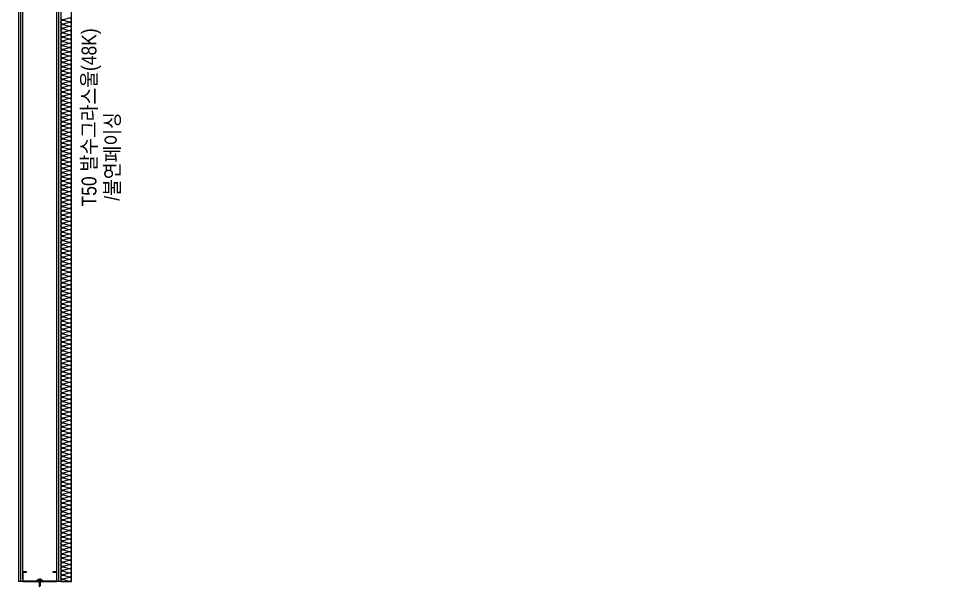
# Model space of a CAD drawing. Header units: millimetres. Extents: x 19868 to 801382, y -4805 to 85279.
# Drawn here: x 331723 to 336110, y 75279 to 77936 of the extents above; entities that cross this region are included whole.
import ezdxf
from ezdxf.enums import TextEntityAlignment as Align

# ---------------------------------------------------------------- set-up
doc = ezdxf.new("R2010")
doc.units = ezdxf.units.MM
doc.header["$LTSCALE"] = 250
for name, color, linetype in [('8입면선', 8, 'Continuous'), ('A-WALL-D', 7, 'Continuous'), ('GAGAM-DT', 7, 'Continuous'), ('ISL', 251, 'Continuous'), ('입면', 7, 'Continuous')]:
    doc.layers.add(name, color=color, linetype=linetype)
doc.layers.add('CK', color=221, linetype='Continuous', plot=False)
doc.layers.add('NOPLOT-단열', color=225, linetype='Continuous', plot=False)
doc.styles.add('Gdim', font='')
doc.styles.get('Gdim').set_extended_font_data('Dotum')

# ---------------------------------------------------------------- blocks, each defined once
blk = doc.blocks.new('*U123')
at = {"layer": '8입면선', "color": 8}
for p, q in [((3316397.6, 472011.4), (3316397.6, 477051.4)), ((3316577.6, 472011.4), (3316577.6, 477051.4))]:
    blk.add_line(p, q, dxfattribs=at)
at = {"layer": 'A-WALL-D'}
for p, q in [((3316387.6, 477051.4), (3316387.6, 472011.4)), ((3316407.6, 477051.4), (3316387.6, 477051.4)), ((3316407.6, 472021.4), (3316407.6, 477051.4)), ((3316567.6, 472021.4), (3316567.6, 477051.4)), ((3316587.6, 477051.4), (3316567.6, 477051.4)), ((3316587.6, 477051.4), (3316587.6, 472011.4)), ((3316407.6, 472011.4), (3316387.6, 472011.4)), ((3316587.6, 472011.4), (3316567.6, 472011.4))]:
    blk.add_line(p, q, dxfattribs=at)
at = {"layer": 'CK', "linetype": 'Continuous'}
blk.add_line((3316472.9, 472011.4), (3316502.3, 472011.4), dxfattribs=at)
at = {"layer": 'GAGAM-DT', "color": 8}
for p, q in [((3316485.3, 477045.6), (3316485.3, 477077)), ((3316490.3, 477071.5), (3316485.3, 477077)), ((3316490.3, 477045.6), (3316490.3, 477071.5)), ((3316492.7, 477045.6), (3316482.8, 477045.6)), ((3316482.8, 477045.6), (3316482.8, 477042.1)), ((3316491.2, 477040.6), (3316484.3, 477040.6)), ((3316485.3, 477045.6), (3316485.3, 477040.6)), ((3316490.3, 477045.6), (3316490.3, 477040.6)), ((3316492.7, 477045.6), (3316492.7, 477042.1)), ((3316482.8, 472017.2), (3316482.8, 472020.7)), ((3316492.7, 472017.2), (3316482.8, 472017.2)), ((3316491.2, 472022.2), (3316484.3, 472022.2)), ((3316485.3, 472017.2), (3316485.3, 472022.2)), ((3316485.3, 472017.2), (3316485.3, 471985.8)), ((3316490.3, 472017.2), (3316490.3, 472022.2)), ((3316490.3, 472017.2), (3316490.3, 471991.3)), ((3316492.7, 472017.2), (3316492.7, 472020.7)), ((3316490.3, 471991.3), (3316485.3, 471985.8))]:
    blk.add_line(p, q, dxfattribs=at)
for centre, start, end in [((3316484.3, 477042.1), 180, 270), ((3316491.2, 477042.1), 270, 0), ((3316484.3, 472020.7), 90, 180), ((3316491.2, 472020.7), 0, 90)]:
    blk.add_arc(centre, 1.51, start, end, dxfattribs=at)
at = {"layer": '입면', "color": 6}
for p, q in [((3316407.6, 477006.4), (3316407.6, 477051.4)), ((3316407.6, 477051.4), (3316472.9, 477051.4)), ((3316472.4, 477050.2), (3316408.8, 477050.2)), ((3316408.8, 477050.2), (3316408.8, 477007.6)), ((3316477.4, 477044.4), (3316472.4, 477050.2)), ((3316472.9, 477051.4), (3316477.9, 477045.6)), ((3316497.8, 477044.4), (3316477.4, 477044.4)), ((3316477.9, 477045.6), (3316497.3, 477045.6)), ((3316497.3, 477045.6), (3316502.3, 477051.4)), ((3316502.8, 477050.2), (3316497.8, 477044.4)), ((3316502.3, 477051.4), (3316567.6, 477051.4)), ((3316566.4, 477050.2), (3316502.8, 477050.2)), ((3316566.4, 477007.6), (3316566.4, 477050.2)), ((3316567.6, 477051.4), (3316567.6, 477006.4)), ((3316425.4, 477006.4), (3316407.6, 477006.4)), ((3316408.8, 477007.6), (3316425.4, 477007.6)), ((3316425.4, 477007.6), (3316425.4, 477006.4)), ((3316549.8, 477006.4), (3316549.8, 477007.6)), ((3316549.8, 477007.6), (3316566.4, 477007.6)), ((3316567.6, 477006.4), (3316549.8, 477006.4)), ((3316425.4, 472056.4), (3316407.6, 472056.4)), ((3316407.6, 472056.4), (3316407.6, 472011.4)), ((3316408.8, 472012.6), (3316408.8, 472055.2)), ((3316408.8, 472055.2), (3316425.4, 472055.2)), ((3316425.4, 472055.2), (3316425.4, 472056.4)), ((3316477.4, 472018.5), (3316472.4, 472012.6)), ((3316472.9, 472011.4), (3316477.9, 472017.3)), ((3316497.8, 472018.5), (3316477.4, 472018.5)), ((3316477.9, 472017.3), (3316497.3, 472017.3)), ((3316497.3, 472017.3), (3316502.3, 472011.4)), ((3316502.8, 472012.6), (3316497.8, 472018.5)), ((3316567.6, 472056.4), (3316549.8, 472056.4)), ((3316549.8, 472056.4), (3316549.8, 472055.2)), ((3316549.8, 472055.2), (3316566.4, 472055.2)), ((3316566.4, 472055.2), (3316566.4, 472012.6)), ((3316567.6, 472011.4), (3316567.6, 472056.4)), ((3316407.6, 472011.4), (3316472.9, 472011.4)), ((3316472.4, 472012.6), (3316408.8, 472012.6)), ((3316502.3, 472011.4), (3316567.6, 472011.4)), ((3316566.4, 472012.6), (3316502.8, 472012.6))]:
    blk.add_line(p, q, dxfattribs=at)

msp = doc.modelspace()

# ---------------------------------------------------------------- linework, layer by layer
at = {"layer": 'ISL', "elevation": 0}
msp.add_lwpolyline([(331923.2, 75278.9), (331973.2, 75278.9), (331973.2, 80268.9), (332378.2, 80268.9), (332378.2, 79518.9), (333398.2, 79518.9), (333398.2, 80268.9), (343128.2, 80268.9), (343128.2, 79518.9), (343638.2, 79518.9), (343638.2, 75278.9), (343688.2, 75278.9)], dxfattribs=at)
msp.add_lwpolyline([(331923.2, 75278.9, -0.509267), (331935.3, 75287.8), (331961.1, 75280.1, 1.372593), (331961.1, 75297.8), (331935.3, 75290.1, -0.509267), (331923.2, 75298.9, -0.509267), (331935.3, 75307.8), (331961.1, 75300.1, 1.372593), (331961.1, 75317.8), (331935.3, 75310.1, -0.509267), (331923.2, 75318.9, -0.509267), (331935.3, 75327.8), (331961.1, 75320.1, 1.372593), (331961.1, 75337.8), (331935.3, 75330.1, -0.509267), (331923.2, 75338.9, -0.509267), (331935.3, 75347.8), (331961.1, 75340.1, 1.372593), (331961.1, 75357.8), (331935.3, 75350.1, -0.509267), (331923.2, 75358.9, -0.509267), (331935.3, 75367.8), (331961.1, 75360.1, 1.372593), (331961.1, 75377.8), (331935.3, 75370.1, -0.509267), (331923.2, 75378.9, -0.509267), (331935.3, 75387.8), (331961.1, 75380.1, 1.372593), (331961.1, 75397.8), (331935.3, 75390.1, -0.509267), (331923.2, 75398.9, -0.509267), (331935.3, 75407.8), (331961.1, 75400.1, 1.372593), (331961.1, 75417.8), (331935.3, 75410.1, -0.509267), (331923.2, 75418.9, -0.509267), (331935.3, 75427.8), (331961.1, 75420.1, 1.372593), (331961.1, 75437.8), (331935.3, 75430.1, -0.509267), (331923.2, 75438.9, -0.509267), (331935.3, 75447.8), (331961.1, 75440.1, 1.372593), (331961.1, 75457.8), (331935.3, 75450.1, -0.509267), (331923.2, 75458.9, -0.509267), (331935.3, 75467.8), (331961.1, 75460.1, 1.372593), (331961.1, 75477.8), (331935.3, 75470.1, -0.509267), (331923.2, 75478.9, -0.509267), (331935.3, 75487.8), (331961.1, 75480.1, 1.372593), (331961.1, 75497.8), (331935.3, 75490.1, -0.509267), (331923.2, 75498.9, -0.509267), (331935.3, 75507.8), (331961.1, 75500.1, 1.372593), (331961.1, 75517.8), (331935.3, 75510.1, -0.509267), (331923.2, 75518.9, -0.509267), (331935.3, 75527.8), (331961.1, 75520.1, 1.372593), (331961.1, 75537.8), (331935.3, 75530.1, -0.509267), (331923.2, 75538.9, -0.509267), (331935.3, 75547.8), (331961.1, 75540.1, 1.372593), (331961.1, 75557.8), (331935.3, 75550.1, -0.509267), (331923.2, 75558.9, -0.509267), (331935.3, 75567.8), (331961.1, 75560.1, 1.372593), (331961.1, 75577.8), (331935.3, 75570.1, -0.509267), (331923.2, 75578.9, -0.509267), (331935.3, 75587.8), (331961.1, 75580.1, 1.372593), (331961.1, 75597.8), (331935.3, 75590.1, -0.509267), (331923.2, 75598.9, -0.509267), (331935.3, 75607.8), (331961.1, 75600.1, 1.372593), (331961.1, 75617.8), (331935.3, 75610.1, -0.509267), (331923.2, 75618.9, -0.509267), (331935.3, 75627.8), (331961.1, 75620.1, 1.372593), (331961.1, 75637.8), (331935.3, 75630.1, -0.509267), (331923.2, 75638.9, -0.509267), (331935.3, 75647.8), (331961.1, 75640.1, 1.372593), (331961.1, 75657.8), (331935.3, 75650.1, -0.509267), (331923.2, 75658.9, -0.509267), (331935.3, 75667.8), (331961.1, 75660.1, 1.372593), (331961.1, 75677.8), (331935.3, 75670.1, -0.509267), (331923.2, 75678.9, -0.509267), (331935.3, 75687.8), (331961.1, 75680.1, 1.372593), (331961.1, 75697.8), (331935.3, 75690.1, -0.509267), (331923.2, 75698.9, -0.509267), (331935.3, 75707.8), (331961.1, 75700.1, 1.372593), (331961.1, 75717.8), (331935.3, 75710.1, -0.509267), (331923.2, 75718.9, -0.509267), (331935.3, 75727.8), (331961.1, 75720.1, 1.372593), (331961.1, 75737.8), (331935.3, 75730.1, -0.509267), (331923.2, 75738.9, -0.509267), (331935.3, 75747.8), (331961.1, 75740.1, 1.372593), (331961.1, 75757.8), (331935.3, 75750.1, -0.509267), (331923.2, 75758.9, -0.509267), (331935.3, 75767.8), (331961.1, 75760.1, 1.372593), (331961.1, 75777.8), (331935.3, 75770.1, -0.509267), (331923.2, 75778.9, -0.509267), (331935.3, 75787.8), (331961.1, 75780.1, 1.372593), (331961.1, 75797.8), (331935.3, 75790.1, -0.509267), (331923.2, 75798.9, -0.509267), (331935.3, 75807.8), (331961.1, 75800.1, 1.372593), (331961.1, 75817.8), (331935.3, 75810.1, -0.509267), (331923.2, 75818.9, -0.509267), (331935.3, 75827.8), (331961.1, 75820.1, 1.372593), (331961.1, 75837.8), (331935.3, 75830.1, -0.509267), (331923.2, 75838.9, -0.509267), (331935.3, 75847.8), (331961.1, 75840.1, 1.372593), (331961.1, 75857.8), (331935.3, 75850.1, -0.509267), (331923.2, 75858.9, -0.509267), (331935.3, 75867.8), (331961.1, 75860.1, 1.372593), (331961.1, 75877.8), (331935.3, 75870.1, -0.509267), (331923.2, 75878.9, -0.509267), (331935.3, 75887.8), (331961.1, 75880.1, 1.372593), (331961.1, 75897.8), (331935.3, 75890.1, -0.509267), (331923.2, 75898.9, -0.509267), (331935.3, 75907.8), (331961.1, 75900.1, 1.372593), (331961.1, 75917.8), (331935.3, 75910.1, -0.509267), (331923.2, 75918.9, -0.509267), (331935.3, 75927.8), (331961.1, 75920.1, 1.372593), (331961.1, 75937.8), (331935.3, 75930.1, -0.509267), (331923.2, 75938.9, -0.509267), (331935.3, 75947.8), (331961.1, 75940.1, 1.372593), (331961.1, 75957.8), (331935.3, 75950.1, -0.509267), (331923.2, 75958.9, -0.509267), (331935.3, 75967.8), (331961.1, 75960.1, 1.372593), (331961.1, 75977.8), (331935.3, 75970.1, -0.509267), (331923.2, 75978.9, -0.509267), (331935.3, 75987.8), (331961.1, 75980.1, 1.372593), (331961.1, 75997.8), (331935.3, 75990.1, -0.509267), (331923.2, 75998.9, -0.509267), (331935.3, 76007.8), (331961.1, 76000.1, 1.372593), (331961.1, 76017.8), (331935.3, 76010.1, -0.509267), (331923.2, 76018.9, -0.509267), (331935.3, 76027.8), (331961.1, 76020.1, 1.372593), (331961.1, 76037.8), (331935.3, 76030.1, -0.509267), (331923.2, 76038.9, -0.509267), (331935.3, 76047.8), (331961.1, 76040.1, 1.372593), (331961.1, 76057.8), (331935.3, 76050.1, -0.509267), (331923.2, 76058.9, -0.509267), (331935.3, 76067.8), (331961.1, 76060.1, 1.372593), (331961.1, 76077.8), (331935.3, 76070.1, -0.509267), (331923.2, 76078.9, -0.509267), (331935.3, 76087.8), (331961.1, 76080.1, 1.372593), (331961.1, 76097.8), (331935.3, 76090.1, -0.509267), (331923.2, 76098.9, -0.509267), (331935.3, 76107.8), (331961.1, 76100.1, 1.372593), (331961.1, 76117.8), (331935.3, 76110.1, -0.509267), (331923.2, 76118.9, -0.509267), (331935.3, 76127.8), (331961.1, 76120.1, 1.372593), (331961.1, 76137.8), (331935.3, 76130.1, -0.509267), (331923.2, 76138.9, -0.509267), (331935.3, 76147.8), (331961.1, 76140.1, 1.372593), (331961.1, 76157.8), (331935.3, 76150.1, -0.509267), (331923.2, 76158.9, -0.509267), (331935.3, 76167.8), (331961.1, 76160.1, 1.372593), (331961.1, 76177.8), (331935.3, 76170.1, -0.509267), (331923.2, 76178.9, -0.509267), (331935.3, 76187.8), (331961.1, 76180.1, 1.372593), (331961.1, 76197.8), (331935.3, 76190.1, -0.509267), (331923.2, 76198.9, -0.509267), (331935.3, 76207.8), (331961.1, 76200.1, 1.372593), (331961.1, 76217.8), (331935.3, 76210.1, -0.509267), (331923.2, 76218.9, -0.509267), (331935.3, 76227.8), (331961.1, 76220.1, 1.372593), (331961.1, 76237.8), (331935.3, 76230.1, -0.509267), (331923.2, 76238.9, -0.509267), (331935.3, 76247.8), (331961.1, 76240.1, 1.372593), (331961.1, 76257.8), (331935.3, 76250.1, -0.509267), (331923.2, 76258.9, -0.509267), (331935.3, 76267.8), (331961.1, 76260.1, 1.372593), (331961.1, 76277.8), (331935.3, 76270.1, -0.509267), (331923.2, 76278.9, -0.509267), (331935.3, 76287.8), (331961.1, 76280.1, 1.372593), (331961.1, 76297.8), (331935.3, 76290.1, -0.509267), (331923.2, 76298.9, -0.509267), (331935.3, 76307.8), (331961.1, 76300.1, 1.372593), (331961.1, 76317.8), (331935.3, 76310.1, -0.509267), (331923.2, 76318.9, -0.509267), (331935.3, 76327.8), (331961.1, 76320.1, 1.372593), (331961.1, 76337.8), (331935.3, 76330.1, -0.509267), (331923.2, 76338.9, -0.509267), (331935.3, 76347.8), (331961.1, 76340.1, 1.372593), (331961.1, 76357.8), (331935.3, 76350.1, -0.509267), (331923.2, 76358.9, -0.509267), (331935.3, 76367.8), (331961.1, 76360.1, 1.372593), (331961.1, 76377.8), (331935.3, 76370.1, -0.509267), (331923.2, 76378.9, -0.509267), (331935.3, 76387.8), (331961.1, 76380.1, 1.372593), (331961.1, 76397.8), (331935.3, 76390.1, -0.509267), (331923.2, 76398.9, -0.509267), (331935.3, 76407.8), (331961.1, 76400.1, 1.372593), (331961.1, 76417.8), (331935.3, 76410.1, -0.509267), (331923.2, 76418.9, -0.509267), (331935.3, 76427.8), (331961.1, 76420.1, 1.372593), (331961.1, 76437.8), (331935.3, 76430.1, -0.509267), (331923.2, 76438.9, -0.509267), (331935.3, 76447.8), (331961.1, 76440.1, 1.372593), (331961.1, 76457.8), (331935.3, 76450.1, -0.509267), (331923.2, 76458.9, -0.509267), (331935.3, 76467.8), (331961.1, 76460.1, 1.372593), (331961.1, 76477.8), (331935.3, 76470.1, -0.509267), (331923.2, 76478.9, -0.509267), (331935.3, 76487.8), (331961.1, 76480.1, 1.372593), (331961.1, 76497.8), (331935.3, 76490.1, -0.509267), (331923.2, 76498.9, -0.509267), (331935.3, 76507.8), (331961.1, 76500.1, 1.372593), (331961.1, 76517.8), (331935.3, 76510.1, -0.509267), (331923.2, 76518.9, -0.509267), (331935.3, 76527.8), (331961.1, 76520.1, 1.372593), (331961.1, 76537.8), (331935.3, 76530.1, -0.509267), (331923.2, 76538.9, -0.509267), (331935.3, 76547.8), (331961.1, 76540.1, 1.372593), (331961.1, 76557.8), (331935.3, 76550.1, -0.509267), (331923.2, 76558.9, -0.509267), (331935.3, 76567.8), (331961.1, 76560.1, 1.372593), (331961.1, 76577.8), (331935.3, 76570.1, -0.509267), (331923.2, 76578.9, -0.509267), (331935.3, 76587.8), (331961.1, 76580.1, 1.372593), (331961.1, 76597.8), (331935.3, 76590.1, -0.509267), (331923.2, 76598.9, -0.509267), (331935.3, 76607.8), (331961.1, 76600.1, 1.372593), (331961.1, 76617.8), (331935.3, 76610.1, -0.509267), (331923.2, 76618.9, -0.509267), (331935.3, 76627.8), (331961.1, 76620.1, 1.372593), (331961.1, 76637.8), (331935.3, 76630.1, -0.509267), (331923.2, 76638.9, -0.509267), (331935.3, 76647.8), (331961.1, 76640.1, 1.372593), (331961.1, 76657.8), (331935.3, 76650.1, -0.509267), (331923.2, 76658.9, -0.509267), (331935.3, 76667.8), (331961.1, 76660.1, 1.372593), (331961.1, 76677.8), (331935.3, 76670.1, -0.509267), (331923.2, 76678.9, -0.509267), (331935.3, 76687.8), (331961.1, 76680.1, 1.372593), (331961.1, 76697.8), (331935.3, 76690.1, -0.509267), (331923.2, 76698.9, -0.509267), (331935.3, 76707.8), (331961.1, 76700.1, 1.372593), (331961.1, 76717.8), (331935.3, 76710.1, -0.509267), (331923.2, 76718.9, -0.509267), (331935.3, 76727.8), (331961.1, 76720.1, 1.372593), (331961.1, 76737.8), (331935.3, 76730.1, -0.509267), (331923.2, 76738.9, -0.509267), (331935.3, 76747.8), (331961.1, 76740.1, 1.372593), (331961.1, 76757.8), (331935.3, 76750.1, -0.509267), (331923.2, 76758.9, -0.509267), (331935.3, 76767.8), (331961.1, 76760.1, 1.372593), (331961.1, 76777.8), (331935.3, 76770.1, -0.509267), (331923.2, 76778.9, -0.509267), (331935.3, 76787.8), (331961.1, 76780.1, 1.372593), (331961.1, 76797.8), (331935.3, 76790.1, -0.509267), (331923.2, 76798.9, -0.509267), (331935.3, 76807.8), (331961.1, 76800.1, 1.372593), (331961.1, 76817.8), (331935.3, 76810.1, -0.509267), (331923.2, 76818.9, -0.509267), (331935.3, 76827.8), (331961.1, 76820.1, 1.372593), (331961.1, 76837.8), (331935.3, 76830.1, -0.509267), (331923.2, 76838.9, -0.509267), (331935.3, 76847.8), (331961.1, 76840.1, 1.372593), (331961.1, 76857.8), (331935.3, 76850.1, -0.509267), (331923.2, 76858.9, -0.509267), (331935.3, 76867.8), (331961.1, 76860.1, 1.372593), (331961.1, 76877.8), (331935.3, 76870.1, -0.509267), (331923.2, 76878.9, -0.509267), (331935.3, 76887.8), (331961.1, 76880.1, 1.372593), (331961.1, 76897.8), (331935.3, 76890.1, -0.509267), (331923.2, 76898.9, -0.509267), (331935.3, 76907.8), (331961.1, 76900.1, 1.372593), (331961.1, 76917.8), (331935.3, 76910.1, -0.509267), (331923.2, 76918.9, -0.509267), (331935.3, 76927.8), (331961.1, 76920.1, 1.372593), (331961.1, 76937.8), (331935.3, 76930.1, -0.509267), (331923.2, 76938.9, -0.509267), (331935.3, 76947.8), (331961.1, 76940.1, 1.372593), (331961.1, 76957.8), (331935.3, 76950.1, -0.509267), (331923.2, 76958.9, -0.509267), (331935.3, 76967.8), (331961.1, 76960.1, 1.372593), (331961.1, 76977.8), (331935.3, 76970.1, -0.509267), (331923.2, 76978.9, -0.509267), (331935.3, 76987.8), (331961.1, 76980.1, 1.372593), (331961.1, 76997.8), (331935.3, 76990.1, -0.509267), (331923.2, 76998.9, -0.509267), (331935.3, 77007.8), (331961.1, 77000.1, 1.372593), (331961.1, 77017.8), (331935.3, 77010.1, -0.509267), (331923.2, 77018.9, -0.509267), (331935.3, 77027.8), (331961.1, 77020.1, 1.372593), (331961.1, 77037.8), (331935.3, 77030.1, -0.509267), (331923.2, 77038.9, -0.509267), (331935.3, 77047.8), (331961.1, 77040.1, 1.372593), (331961.1, 77057.8), (331935.3, 77050.1, -0.509267), (331923.2, 77058.9, -0.509267), (331935.3, 77067.8), (331961.1, 77060.1, 1.372593), (331961.1, 77077.8), (331935.3, 77070.1, -0.509267), (331923.2, 77078.9, -0.509267), (331935.3, 77087.8), (331961.1, 77080.1, 1.372593), (331961.1, 77097.8), (331935.3, 77090.1, -0.509267), (331923.2, 77098.9, -0.509267), (331935.3, 77107.8), (331961.1, 77100.1, 1.372593), (331961.1, 77117.8), (331935.3, 77110.1, -0.509267), (331923.2, 77118.9, -0.509267), (331935.3, 77127.8), (331961.1, 77120.1, 1.372593), (331961.1, 77137.8), (331935.3, 77130.1, -0.509267), (331923.2, 77138.9, -0.509267), (331935.3, 77147.8), (331961.1, 77140.1, 1.372593), (331961.1, 77157.8), (331935.3, 77150.1, -0.509267), (331923.2, 77158.9, -0.509267), (331935.3, 77167.8), (331961.1, 77160.1, 1.372593), (331961.1, 77177.8), (331935.3, 77170.1, -0.509267), (331923.2, 77178.9, -0.509267), (331935.3, 77187.8), (331961.1, 77180.1, 1.372593), (331961.1, 77197.8), (331935.3, 77190.1, -0.509267), (331923.2, 77198.9, -0.509267), (331935.3, 77207.8), (331961.1, 77200.1, 1.372593), (331961.1, 77217.8), (331935.3, 77210.1, -0.509267), (331923.2, 77218.9, -0.509267), (331935.3, 77227.8), (331961.1, 77220.1, 1.372593), (331961.1, 77237.8), (331935.3, 77230.1, -0.509267), (331923.2, 77238.9, -0.509267), (331935.3, 77247.8), (331961.1, 77240.1, 1.372593), (331961.1, 77257.8), (331935.3, 77250.1, -0.509267), (331923.2, 77258.9, -0.509267), (331935.3, 77267.8), (331961.1, 77260.1, 1.372593), (331961.1, 77277.8), (331935.3, 77270.1, -0.509267), (331923.2, 77278.9, -0.509267), (331935.3, 77287.8), (331961.1, 77280.1, 1.372593), (331961.1, 77297.8), (331935.3, 77290.1, -0.509267), (331923.2, 77298.9, -0.509267), (331935.3, 77307.8), (331961.1, 77300.1, 1.372593), (331961.1, 77317.8), (331935.3, 77310.1, -0.509267), (331923.2, 77318.9, -0.509267), (331935.3, 77327.8), (331961.1, 77320.1, 1.372593), (331961.1, 77337.8), (331935.3, 77330.1, -0.509267), (331923.2, 77338.9, -0.509267), (331935.3, 77347.8), (331961.1, 77340.1, 1.372593), (331961.1, 77357.8), (331935.3, 77350.1, -0.509267), (331923.2, 77358.9, -0.509267), (331935.3, 77367.8), (331961.1, 77360.1, 1.372593), (331961.1, 77377.8), (331935.3, 77370.1, -0.509267), (331923.2, 77378.9, -0.509267), (331935.3, 77387.8), (331961.1, 77380.1, 1.372593), (331961.1, 77397.8), (331935.3, 77390.1, -0.509267), (331923.2, 77398.9, -0.509267), (331935.3, 77407.8), (331961.1, 77400.1, 1.372593), (331961.1, 77417.8), (331935.3, 77410.1, -0.509267), (331923.2, 77418.9, -0.509267), (331935.3, 77427.8), (331961.1, 77420.1, 1.372593), (331961.1, 77437.8), (331935.3, 77430.1, -0.509267), (331923.2, 77438.9, -0.509267), (331935.3, 77447.8), (331961.1, 77440.1, 1.372593), (331961.1, 77457.8), (331935.3, 77450.1, -0.509267), (331923.2, 77458.9, -0.509267), (331935.3, 77467.8), (331961.1, 77460.1, 1.372593), (331961.1, 77477.8), (331935.3, 77470.1, -0.509267), (331923.2, 77478.9, -0.509267), (331935.3, 77487.8), (331961.1, 77480.1, 1.372593), (331961.1, 77497.8), (331935.3, 77490.1, -0.509267), (331923.2, 77498.9, -0.509267), (331935.3, 77507.8), (331961.1, 77500.1, 1.372593), (331961.1, 77517.8), (331935.3, 77510.1, -0.509267), (331923.2, 77518.9, -0.509267), (331935.3, 77527.8), (331961.1, 77520.1, 1.372593), (331961.1, 77537.8), (331935.3, 77530.1, -0.509267), (331923.2, 77538.9, -0.509267), (331935.3, 77547.8), (331961.1, 77540.1, 1.372593), (331961.1, 77557.8), (331935.3, 77550.1, -0.509267), (331923.2, 77558.9, -0.509267), (331935.3, 77567.8), (331961.1, 77560.1, 1.372593), (331961.1, 77577.8), (331935.3, 77570.1, -0.509267), (331923.2, 77578.9, -0.509267), (331935.3, 77587.8), (331961.1, 77580.1, 1.372593), (331961.1, 77597.8), (331935.3, 77590.1, -0.509267), (331923.2, 77598.9, -0.509267), (331935.3, 77607.8), (331961.1, 77600.1, 1.372593), (331961.1, 77617.8), (331935.3, 77610.1, -0.509267), (331923.2, 77618.9, -0.509267), (331935.3, 77627.8), (331961.1, 77620.1, 1.372593), (331961.1, 77637.8), (331935.3, 77630.1, -0.509267), (331923.2, 77638.9, -0.509267), (331935.3, 77647.8), (331961.1, 77640.1, 1.372593), (331961.1, 77657.8), (331935.3, 77650.1, -0.509267), (331923.2, 77658.9, -0.509267), (331935.3, 77667.8), (331961.1, 77660.1, 1.372593), (331961.1, 77677.8), (331935.3, 77670.1, -0.509267), (331923.2, 77678.9, -0.509267), (331935.3, 77687.8), (331961.1, 77680.1, 1.372593), (331961.1, 77697.8), (331935.3, 77690.1, -0.509267), (331923.2, 77698.9, -0.509267), (331935.3, 77707.8), (331961.1, 77700.1, 1.372593), (331961.1, 77717.8), (331935.3, 77710.1, -0.509267), (331923.2, 77718.9, -0.509267), (331935.3, 77727.8), (331961.1, 77720.1, 1.372593), (331961.1, 77737.8), (331935.3, 77730.1, -0.509267), (331923.2, 77738.9, -0.509267), (331935.3, 77747.8), (331961.1, 77740.1, 1.372593), (331961.1, 77757.8), (331935.3, 77750.1, -0.509267), (331923.2, 77758.9, -0.509267), (331935.3, 77767.8), (331961.1, 77760.1, 1.372593), (331961.1, 77777.8), (331935.3, 77770.1, -0.509267), (331923.2, 77778.9, -0.509267), (331935.3, 77787.8), (331961.1, 77780.1, 1.372593), (331961.1, 77797.8), (331935.3, 77790.1, -0.509267), (331923.2, 77798.9, -0.509267), (331935.3, 77807.8), (331961.1, 77800.1, 1.372593), (331961.1, 77817.8), (331935.3, 77810.1, -0.509267), (331923.2, 77818.9, -0.509267), (331935.3, 77827.8), (331961.1, 77820.1, 1.372593), (331961.1, 77837.8), (331935.3, 77830.1, -0.509267), (331923.2, 77838.9, -0.509267), (331935.3, 77847.8), (331961.1, 77840.1, 1.372593), (331961.1, 77857.8), (331935.3, 77850.1, -0.509267), (331923.2, 77858.9, -0.509267), (331935.3, 77867.8), (331961.1, 77860.1, 1.372593), (331961.1, 77877.8), (331935.3, 77870.1, -0.509267), (331923.2, 77878.9, -0.509267), (331935.3, 77887.8), (331961.1, 77880.1, 1.372593), (331961.1, 77897.8), (331935.3, 77890.1, -0.509267), (331923.2, 77898.9, -0.509267), (331935.3, 77907.8), (331961.1, 77900.1, 1.372593), (331961.1, 77917.8), (331935.3, 77910.1, -0.509267), (331923.2, 77918.9, -0.509267), (331935.3, 77927.8), (331961.1, 77920.1, 1.372593), (331961.1, 77937.8), (331935.3, 77930.1, -0.509267), (331923.2, 77938.9, -0.509267)], format="xyb", dxfattribs=at)

# ---------------------------------------------------------------- block references
at = {"layer": 'A-WALL-D'}
msp.add_blockref('*U123', (-2984664.4, -396732.5), dxfattribs=at)

# ---------------------------------------------------------------- texts
at = {"layer": 'NOPLOT-단열', "style": 'Gdim', "width": 0.9}
for s, p in [('T50 발수그라스울(48K)', (332055.9, 77469.3)), ('/불연페이싱', (332165.2, 77284.8))]:
    msp.add_text(s, height=70, rotation=90, dxfattribs=at).set_placement(p, align=Align.MIDDLE_CENTER)

doc.saveas('drawing.dxf')
